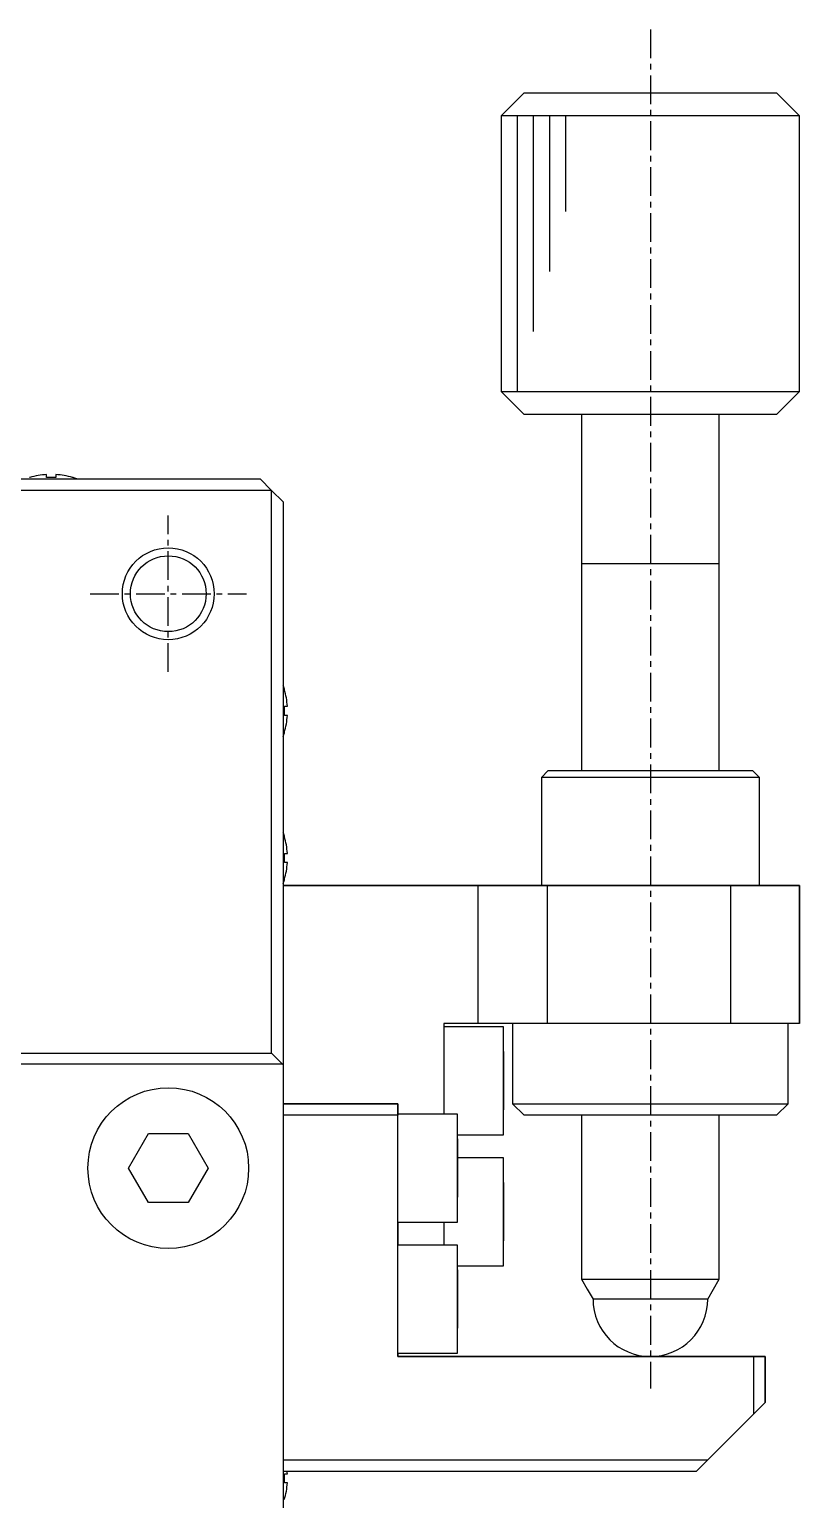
# Model space of a CAD drawing. Extents: x 90 to 322, y 48 to 325.
# Drawn here: x 154.6 to 188.1, y 260.6 to 324.6 of the extents above; entities that cross this region are included whole.
import ezdxf

# ---------------------------------------------------------------- set-up
doc = ezdxf.new("R2010")
doc.units = 0
doc.linetypes.add('CENTER', pattern=[2, 1.25, -0.25, 0.25, -0.25])
doc.layers.get('0').update_dxf_attribs({"linetype": 'CONTINUOUS'})
doc.layers.add('CENTER', color=1, linetype='CENTER')

# ---------------------------------------------------------------- blocks, each defined once
blk = doc.blocks.new('AID4766')
at = {"color": 7, "linetype": 'CONTINUOUS'}
blk.add_line((204.985, 313.52), (204.985, 301.52), dxfattribs=at)
at = {"color": 3, "linetype": 'CONTINUOUS'}
for p, q in [((205.685, 313.52), (205.685, 301.52)), ((206.385, 313.52), (206.385, 304.132436)), ((207.085, 313.52), (207.085, 306.744871)), ((207.785, 313.52), (207.785, 309.357307))]:
    blk.add_line(p, q, dxfattribs=at)

msp = doc.modelspace()

# ---------------------------------------------------------------- linework, layer by layer
at = {"color": 7, "linetype": 'CONTINUOUS'}
for p, q in [((176.117, 321.795), (175.117, 320.795)), ((176.117, 321.795), (187.117, 321.795)), ((176.117, 321.795), (187.117, 321.795)), ((188.117, 320.795), (187.117, 321.795)), ((188.117, 320.795), (175.117, 320.795)), ((175.117, 320.795), (175.117, 320.795)), ((188.117, 308.795), (188.117, 320.795)), ((175.117, 308.795), (176.117, 307.795)), ((175.117, 308.795), (188.117, 308.795)), ((187.117, 307.795), (188.117, 308.795)), ((187.117, 307.795), (176.117, 307.795)), ((178.617, 307.795), (178.617, 301.295)), ((184.617, 301.295), (184.617, 307.795)), ((131.217, 304.995), (164.617, 304.995)), ((154.588, 305.051), (154.567, 305.051)), ((154.588, 305.051), (154.567, 305.051)), ((155.317, 305.051), (155.317, 305.183)), ((155.717, 305.051), (155.317, 305.051)), ((155.717, 305.183), (155.717, 305.051)), ((156.467, 305.051), (156.445, 305.051)), ((156.467, 305.051), (156.445, 305.051)), ((165.117, 304.495), (164.617, 304.995)), ((165.117, 304.495), (106.117, 304.495)), ((165.117, 279.995), (165.117, 304.495)), ((165.617, 303.995), (165.117, 304.495)), ((165.617, 303.995), (165.617, 279.495)), ((178.617, 301.3), (178.617, 301.295)), ((178.617, 301.295), (178.617, 292.296)), ((184.617, 301.295), (178.617, 301.295)), ((178.617, 301.295), (178.617, 301.29)), ((184.617, 301.295), (184.617, 301.3)), ((184.617, 292.296), (184.617, 301.295)), ((184.617, 301.29), (184.617, 301.295)), ((165.672, 295.824), (165.672, 295.845)), ((165.672, 295.095), (165.804, 295.095)), ((165.672, 294.695), (165.672, 295.095)), ((165.804, 294.695), (165.672, 294.695)), ((165.672, 293.945), (165.672, 293.967)), ((177.167, 292.295), (176.867, 291.995)), ((186.367, 291.995), (176.867, 291.995)), ((176.867, 291.995), (176.867, 287.295)), ((177.167, 292.295), (186.067, 292.295)), ((177.167, 292.295), (178.617, 292.295)), ((184.617, 292.295), (186.067, 292.295)), ((186.367, 291.995), (186.067, 292.295)), ((186.367, 287.295), (186.367, 291.995)), ((165.672, 289.424), (165.672, 289.445)), ((165.672, 289.424), (165.672, 289.445)), ((165.672, 288.695), (165.804, 288.695)), ((165.672, 288.295), (165.672, 288.695)), ((165.804, 288.295), (165.672, 288.295)), ((165.672, 287.545), (165.672, 287.567)), ((165.672, 287.545), (165.672, 287.567)), ((174.117, 287.295), (165.617, 287.295)), ((165.617, 287.295), (174.117, 287.295)), ((174.117, 287.295), (177.117, 287.295)), ((176.867, 287.295), (174.117, 287.295)), ((174.117, 281.295), (174.117, 287.295)), ((186.367, 287.295), (176.867, 287.295)), ((177.117, 287.295), (185.117, 287.295)), ((177.117, 287.295), (177.117, 281.295)), ((185.117, 287.295), (188.117, 287.295)), ((185.117, 281.295), (185.117, 287.295)), ((188.117, 287.295), (186.367, 287.295)), ((188.117, 281.295), (188.117, 287.295)), ((188.117, 287.295), (188.117, 281.295)), ((172.617, 281.295), (172.617, 277.345)), ((174.117, 281.295), (172.617, 281.295)), ((172.617, 281.295), (172.617, 281.145)), ((175.217, 281.145), (172.617, 281.145)), ((177.117, 281.295), (174.117, 281.295)), ((175.217, 276.445), (175.217, 281.145)), ((175.217, 278.795), (175.217, 281.145)), ((175.617, 281.295), (175.617, 277.795)), ((185.117, 281.295), (177.117, 281.295)), ((188.117, 281.295), (185.117, 281.295)), ((187.617, 277.795), (187.617, 281.295)), ((106.117, 279.995), (165.117, 279.995)), ((165.572, 279.54), (165.117, 279.995)), ((175.217, 280.066), (175.217, 279.431)), ((175.217, 279.431), (175.217, 280.066)), ((153.617, 279.54), (165.572, 279.54)), ((165.617, 279.495), (165.572, 279.54)), ((165.617, 279.495), (165.617, 244.995)), ((175.217, 279.431), (175.217, 278.16)), ((175.217, 278.16), (175.217, 279.431)), ((175.217, 276.445), (175.217, 278.795)), ((166.117, 277.795), (165.617, 277.795)), ((165.617, 277.795), (170.617, 277.795)), ((170.617, 277.795), (166.117, 277.795)), ((170.617, 277.795), (170.617, 277.295)), ((170.617, 277.345), (170.617, 277.795)), ((175.217, 278.16), (175.217, 277.525)), ((175.217, 277.525), (175.217, 278.16)), ((175.617, 277.795), (176.117, 277.295)), ((175.617, 277.795), (187.617, 277.795)), ((187.117, 277.295), (187.617, 277.795)), ((170.617, 277.295), (165.617, 277.295)), ((173.217, 277.345), (170.617, 277.345)), ((170.617, 266.795), (170.617, 277.295)), ((173.217, 272.645), (173.217, 277.345)), ((173.217, 274.995), (173.217, 277.345)), ((187.117, 277.295), (176.117, 277.295)), ((178.617, 277.295), (178.617, 270.162)), ((184.617, 270.162), (184.617, 277.295)), ((158.885, 274.995), (159.751, 276.495)), ((159.751, 276.495), (161.483, 276.495)), ((161.483, 276.495), (162.349, 274.995)), ((173.217, 276.445), (175.217, 276.445)), ((173.217, 276.266), (173.217, 275.631)), ((173.217, 275.631), (173.217, 276.266)), ((173.217, 275.631), (173.217, 274.36)), ((173.217, 274.36), (173.217, 275.631)), ((175.217, 275.445), (173.217, 275.445)), ((175.217, 270.745), (175.217, 275.445)), ((175.217, 273.095), (175.217, 275.445)), ((159.751, 273.495), (158.885, 274.995)), ((162.349, 274.995), (161.483, 273.495)), ((173.217, 272.645), (173.217, 274.995)), ((173.217, 274.36), (173.217, 273.725)), ((173.217, 273.725), (173.217, 274.36)), ((175.217, 274.366), (175.217, 273.731)), ((175.217, 273.731), (175.217, 274.366)), ((161.483, 273.495), (159.751, 273.495)), ((175.217, 273.731), (175.217, 272.46)), ((175.217, 272.46), (175.217, 273.731)), ((170.617, 272.645), (173.217, 272.645)), ((170.617, 272.645), (170.617, 271.645)), ((172.617, 272.645), (172.617, 271.645)), ((175.217, 270.745), (175.217, 273.095)), ((175.217, 272.46), (175.217, 271.825)), ((175.217, 271.825), (175.217, 272.46)), ((173.217, 271.645), (170.617, 271.645)), ((173.217, 266.945), (173.217, 271.645)), ((173.217, 269.295), (173.217, 271.645)), ((173.217, 270.745), (175.217, 270.745)), ((173.217, 270.566), (173.217, 269.931)), ((173.217, 269.931), (173.217, 270.566)), ((178.617, 270.162), (184.617, 270.162)), ((178.617, 270.162), (178.867, 269.729)), ((184.367, 269.729), (184.617, 270.162)), ((173.217, 269.931), (173.217, 268.66)), ((173.217, 268.66), (173.217, 269.931)), ((178.867, 269.729), (179.117, 269.295)), ((184.117, 269.295), (184.367, 269.729)), ((173.217, 266.945), (173.217, 269.295)), ((184.117, 269.295), (179.117, 269.295)), ((173.217, 268.66), (173.217, 268.025)), ((173.217, 268.025), (173.217, 268.66)), ((170.617, 266.945), (173.217, 266.945)), ((170.617, 266.945), (170.617, 266.795)), ((170.617, 266.795), (181.617, 266.795)), ((186.117, 266.795), (170.617, 266.795)), ((181.617, 266.795), (186.117, 266.795)), ((186.117, 266.795), (186.617, 266.795)), ((186.617, 266.795), (186.117, 266.795)), ((186.117, 264.295), (186.117, 266.795)), ((186.617, 264.795), (186.617, 266.795)), ((186.617, 266.795), (186.617, 264.795)), ((184.117, 262.295), (186.117, 264.295)), ((186.617, 264.795), (186.117, 264.295)), ((165.617, 262.295), (184.117, 262.295)), ((183.617, 261.795), (165.617, 261.795)), ((184.117, 262.295), (183.617, 261.795)), ((165.672, 261.695), (165.804, 261.695)), ((165.672, 261.295), (165.672, 261.695)), ((165.804, 261.295), (165.672, 261.295))]:
    msp.add_line(p, q, dxfattribs=at)
at = {"color": 9, "linetype": 'CONTINUOUS'}
for p, q in [((178.617, 301.295), (178.617, 301.295)), ((178.866, 301.295), (178.617, 301.295)), ((184.367, 301.295), (178.866, 301.295)), ((184.617, 301.295), (184.367, 301.295))]:
    msp.add_line(p, q, dxfattribs=at)
at = {"color": 3, "linetype": 'CONTINUOUS'}
msp.add_circle((160.617, 299.995), 2, dxfattribs=at)
at = {"color": 7, "linetype": 'CONTINUOUS'}
for centre, radius in [((160.617, 299.995), 1.65), ((160.617, 274.995), 3.5)]:
    msp.add_circle(centre, radius, dxfattribs=at)
for centre, radius, start, end in [((155.517, 301.995), 3.194, 93.59035, 106.90526), ((155.517, 301.995), 3.194, 73.09474, 86.40965), ((155.517, 301.995), 3.2, 69.63586, 72.72999), ((162.617, 294.895), 3.2, 17.27001, 20.36414), ((162.617, 294.895), 3.194, 3.59035, 16.90526), ((162.617, 294.895), 3.194, 343.09474, 356.40965), ((162.617, 294.895), 3.2, 339.63586, 342.72999), ((162.617, 288.495), 3.2, 17.27001, 20.36414), ((162.617, 288.495), 3.194, 3.59035, 16.90526), ((162.617, 288.495), 3.194, 343.09474, 356.40965), ((162.617, 288.495), 3.2, 339.63586, 342.72999), ((181.617, 269.295), 2.5, 180, 0), ((162.617, 261.495), 3.194, 3.59035, 5.38995), ((162.617, 261.495), 3.194, 343.09474, 356.40965)]:
    msp.add_arc(centre, radius, start, end, dxfattribs=at)
at = {"layer": 'CENTER', "color": 1, "linetype": 'CENTER'}
for p, q in [((181.617, 324.559), (181.617, 265.398)), ((160.617, 296.595), (160.617, 303.395)), ((157.217, 299.995), (164.017, 299.995))]:
    msp.add_line(p, q, dxfattribs=at)

# ---------------------------------------------------------------- block references
msp.add_blockref('AID4766', (-29.868, 7.275))

doc.saveas('drawing.dxf')
